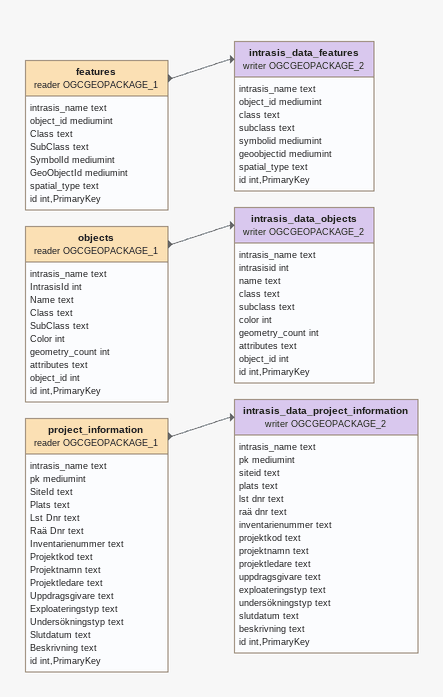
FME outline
project_information (reader OGCGEOPACKAGE_1)
    attributes: intrasis_name text, pk mediumint, SiteId text, Plats text, Lst Dnr text, Raä Dnr text, Inventarienummer text, Projektkod text, Projektnamn text, Projektledare text, Uppdragsgivare text, Exploateringstyp text, Undersökningstyp text, Slutdatum text, Beskrivning text, id int,PrimaryKey
    -> intrasis_data_project_information (writer OGCGEOPACKAGE_2)
intrasis_data_project_information (writer OGCGEOPACKAGE_2)
    attributes: intrasis_name text, pk mediumint, siteid text, plats text, lst dnr text, raä dnr text, inventarienummer text, projektkod text, projektnamn text, projektledare text, uppdragsgivare text, exploateringstyp text, undersökningstyp text, slutdatum text, beskrivning text, id int,PrimaryKey
features (reader OGCGEOPACKAGE_1)
    attributes: intrasis_name text, object_id mediumint, Class text, SubClass text, SymbolId mediumint, GeoObjectId mediumint, spatial_type text, id int,PrimaryKey
    -> intrasis_data_features (writer OGCGEOPACKAGE_2)
intrasis_data_features (writer OGCGEOPACKAGE_2)
    attributes: intrasis_name text, object_id mediumint, class text, subclass text, symbolid mediumint, geoobjectid mediumint, spatial_type text, id int,PrimaryKey
objects (reader OGCGEOPACKAGE_1)
    attributes: intrasis_name text, IntrasisId int, Name text, Class text, SubClass text, Color int, geometry_count int, attributes text, object_id int, id int,PrimaryKey
    -> intrasis_data_objects (writer OGCGEOPACKAGE_2)
intrasis_data_objects (writer OGCGEOPACKAGE_2)
    attributes: intrasis_name text, intrasisid int, name text, class text, subclass text, color int, geometry_count int, attributes text, object_id int, id int,PrimaryKey
